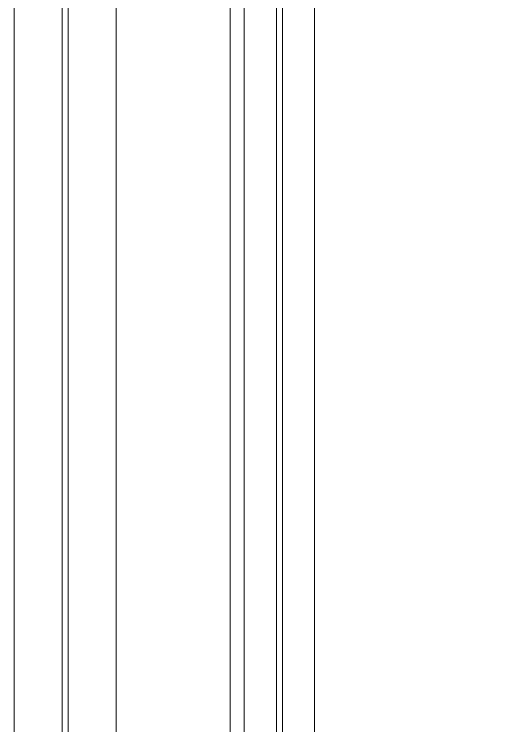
# Model space of a CAD drawing. Extents: x -2749 to 23780, y -1311 to 8245.
# Drawn here: x 7104.8 to 7110.99, y 390.1 to 398.99 of the extents above; entities that cross this region are included whole.
import ezdxf

# ---------------------------------------------------------------- set-up
doc = ezdxf.new("R2010")
doc.units = 0
doc.header["$MEASUREMENT"] = 0
for name, color, linetype, lineweight in [('06D', 9, 'Continuous', 9), ('10', 9, 'Continuous', 9), ('15', 9, 'Continuous', 9), ('40', 9, 'Continuous', 9), ('40B', 9, 'Continuous', 9)]:
    doc.layers.add(name, color=color, linetype=linetype, lineweight=lineweight)

# ---------------------------------------------------------------- blocks, each defined once
blk = doc.blocks.new('*U329')
at = {"layer": '15'}
for p, q in [((-1.468840347965794, -18.9468617151615), (-170.3011382848942, -18.9468617151615)), ((-1.468840347965794, -19.34686171515932), (-170.3011382848942, -19.34686171515932)), ((-1.468840347965794, -19.4228617151557), (-170.3011382848942, -19.4228617151557)), ((-1.468840347965794, -19.82286171514988), (-170.3011382848942, -19.82286171514988)), ((-1.468840347965794, -21.4228617151266), (-170.3011382848942, -21.4228617151266)), ((-1.468840347965794, -22.02286171511514), (-170.3011382848942, -22.02286171511514)), ((-1.468840347965794, -22.09886171511243), (-170.3011382848942, -22.09886171511243)), ((-1.468840347965794, -22.6988617151037), (-170.3011382848942, -22.6988617151037))]:
    blk.add_line(p, q, dxfattribs=at)
blk = doc.blocks.new('1.KAT PLANI')
at = {"layer": '40'}
blk.add_lwpolyline([(9868.106058688772, 347.0000000046538), (9774.92886572888, 347.0000000046502), (9765.279898486551, 328.2471420195168), (9765.279898486551, 326.0531382894889), (7108.553138283156, 326.0531382894951), (7108.553138283156, 704.1492713770657), (7109.424802395201, 704.1492713770675, -0.0307912674990827), (7737.752225022683, 1104.544368401037), (7703.07000961071, 1167.165326207169, -0.099520969804843), (10004.83925096622, 1897.893795014553), (10012.62729592395, 1826.73491097209, -0.0295348789321146), (10726.44686171348, 1862.426596065508), (10726.44686171348, 1862.426596065508), (10726.44686171348, 907.2546384194748), (10705.50000000009, 907.2546372058232), (10705.5, 825.9709219459555, 0.2646883025700771)], format="xyb", close=True, dxfattribs=at)
at = {"layer": '40B'}
for points in [[(7107.499999999572, 770.1050554899703, -0.1301023432855781), (10006.37136116659, 1883.894999080349), (9994.67592399312, 1990.755483601867, -0.0293119393746558), (10727.44212860163, 2027.572769656087), (10727.50000000009, 916.4319200692807, 0.2714078594126037), (9762.49999999957, 325.0000000048785), (7107.499999999572, 325.0000000054988)], [(10004.83925096622, 1897.893795014551), (10012.62729592395, 1826.73491097209, -0.0295348789321146), (10726.44686171348, 1862.426596065508), (10730.19886171342, 1862.426596065508), (10730.19886171342, 907.229638931828), (10727.50000000009, 907.229638931828), (10727.50000000009, 826.0160502460167), (10705.49999999999, 825.9709219459555, 0.2646883025700755), (9868.106058688772, 347.0000000046538), (9868.106058688772, 325.0000000048549), (7104.801138283209, 325.0000000048549), (7104.801138283209, 861.3758000675543), (7110.865034053292, 861.3684935854035, -0.0299983446843198), (7676.220965752836, 1215.642991851855), (7703.07000961071, 1167.165326207169, -0.0995209698048437)]]:
    blk.add_lwpolyline(points, format="xyb", close=True, dxfattribs=at)
at = {"layer": '10', "rotation": 270}
blk.add_blockref('*U329', (7127.499999998319, 384.999999453039), dxfattribs=at)

msp = doc.modelspace()

# ---------------------------------------------------------------- block references
at = {"layer": '06D'}
msp.add_blockref('1.KAT PLANI', (8.822098607197404e-11, 0), dxfattribs=at)

doc.saveas('drawing.dxf')
